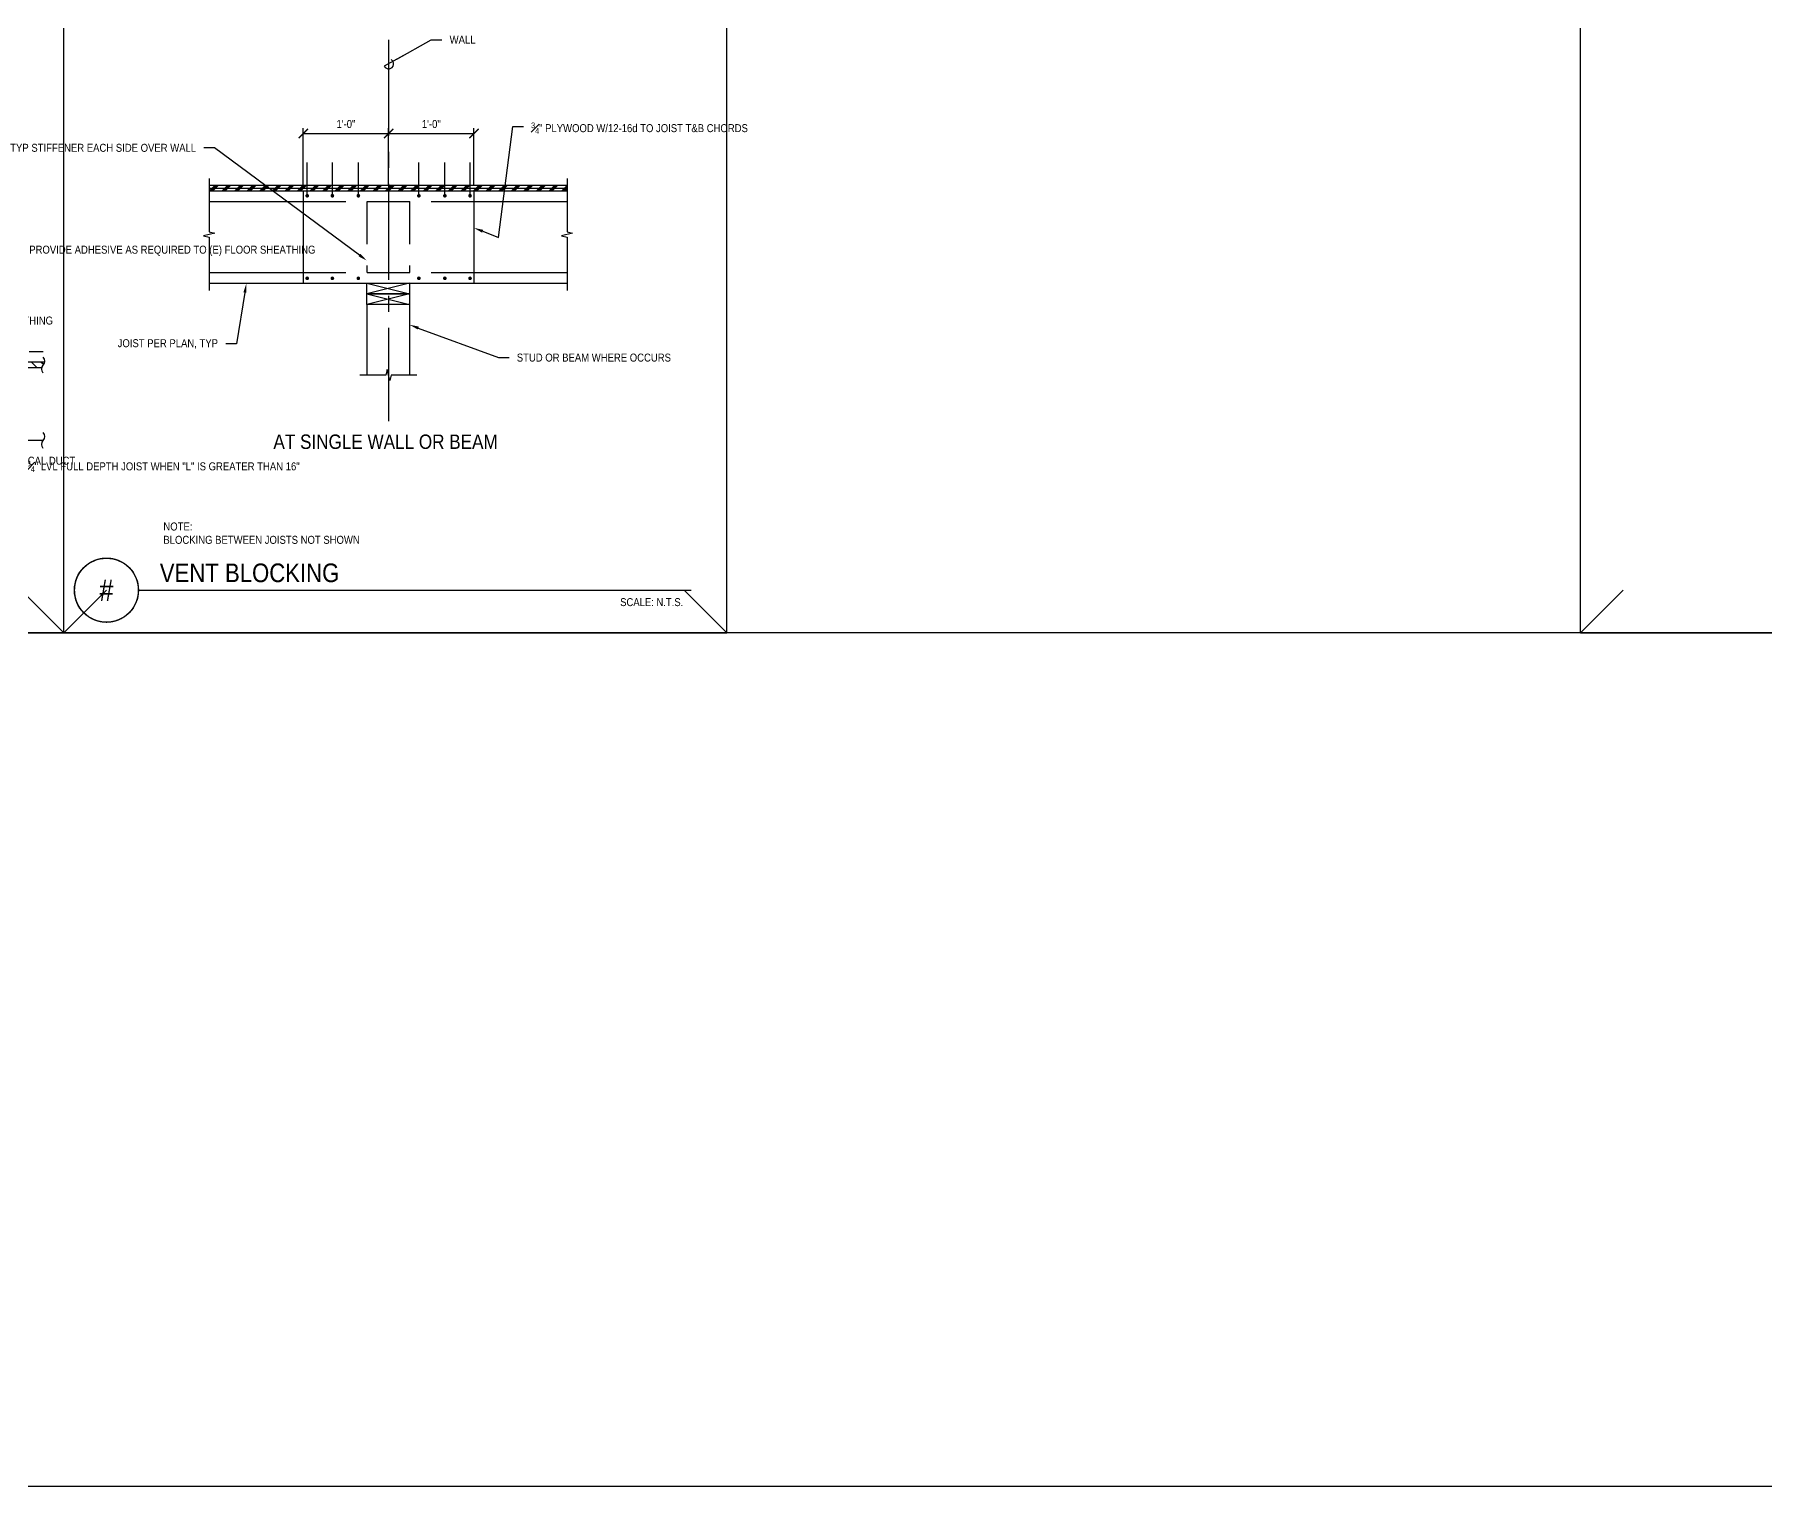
# Model space of a CAD drawing. Header units: inches. Extents: x -16404 to 14624, y -1591 to 16152.
# Drawn here: x -15522.7 to -15279.4, y 480 to 684.1 of the extents above; entities that cross this region are included whole.
import ezdxf
from ezdxf import colors
from ezdxf.entities.mleader import LeaderData, LeaderLine
from ezdxf.enums import TextEntityAlignment as Align
from ezdxf.math import Vec2, Vec3

# ---------------------------------------------------------------- set-up
doc = ezdxf.new("R2010")
doc.units = ezdxf.units.IN
doc.header["$LTSCALE"] = 24
doc.header["$MEASUREMENT"] = 0
for name, pattern in [('CENTER2', [1.125, 0.75, -0.125, 0.125, -0.125]), ('DASHED2', [0.375, 0.25, -0.125]), ('HIDDEN', [0.375, 0.25, -0.125]), ('HIDDEN2', [0.1875, 0.125, -0.0625])]:
    doc.linetypes.add(name, pattern=pattern)
doc.layers.get('0').update_dxf_attribs({"linetype": 'CONTINUOUS'})
doc.layers.get('DefPoints').update_dxf_attribs({"color": 251, "linetype": 'CONTINUOUS'})
for name, color, linetype in [('S-ANNO-DIMS', 2, 'CONTINUOUS'), ('S-ANNO-NOTE', 4, 'CONTINUOUS'), ('S-ANNO-NOTE-EXIST', 251, 'CONTINUOUS'), ('S-ARCH-FINISHES', 1, 'HIDDEN2'), ('S-BREAK', 2, 'CONTINUOUS'), ('S-EXISTING-WOOD', 1, 'CONTINUOUS'), ('S-GRID', 1, 'CENTER2'), ('S-NAIL', 2, 'CONTINUOUS'), ('S-SIMPSON', 2, 'CONTINUOUS'), ('S-WOOD', 3, 'CONTINUOUS')]:
    doc.layers.add(name, color=color, linetype=linetype)
doc.layers.add('S-ANNO-GRID-NONPLOT', color=251, linetype='CONTINUOUS', plot=False)
doc.layers.add('S-ANNO-NONPLOT', color=253, linetype='CONTINUOUS', plot=False)
doc.layers.add('S-HATCH1', color=1, linetype='CONTINUOUS', transparency=0.5)
doc.styles.add('Arial', font='arial.ttf', dxfattribs={"width": 0.85})
doc.dimstyles.new('DIM-12$0', dxfattribs={"dimscale": 12, "dimtxt": 0.09375, "dimasz": 0.109375, "dimexe": 0.0625, "dimexo": 0.0625, "dimgap": 0.0625, "dimtad": 1, "dimdec": 4, "dimzin": 11, "dimdsep": 46, "dimlunit": 4, "dimtxsty": 'Arial', "dimblk": 'ARCHTICK', "dimblk1": 'ARCHTICK', "dimblk2": 'ARCHTICK', "dimsah": 1, "dimcen": 0.125, "dimdle": 0.0625, "dimclrd": 256, "dimclre": 256, "dimclrt": 4, "dimadec": 0, "dimazin": 0, "dimtfac": 0.75, "dimtdec": 4, "dimtofl": 0, "dimtmove": 0, "dimatfit": 3, "dimldrblk": 'ARCHTICK', "dimfxl": 1, "dimfrac": 1, "dimtolj": 1, "dimtzin": 11, "dimarcsym": 0})

# ---------------------------------------------------------------- blocks, each defined once
blk = doc.blocks.new('_ARCHTICK')
at = {"color": 0, "linetype": 'ByBlock', "const_width": 0.15}
blk.add_lwpolyline([(-0.5, -0.5), (0.5, 0.5)], dxfattribs=at)
blk = doc.blocks.new('*D944')
at = {"layer": 'DefPoints', "color": 0, "transparency": 16777216}
for p in [(-15472.98, 670.2), (-15484.98, 662.15), (-15472.98, 662.15)]:
    blk.add_point(p, dxfattribs=at)
at = {"layer": 'S-ANNO-DIMS', "lineweight": -2, "transparency": 16777216}
for p, q in [((-15484.98, 662.9), (-15484.98, 670.95)), ((-15484.98, 670.2), (-15472.98, 670.2)), ((-15472.98, 662.9), (-15472.98, 670.95))]:
    blk.add_line(p, q, dxfattribs=at)
at = {"layer": 'S-ANNO-DIMS', "lineweight": -2, "transparency": 16777216, "xscale": 1.3125, "yscale": 1.3125, "zscale": 1.3125, "rotation": 180}
blk.add_blockref('_ARCHTICK', (-15484.98, 670.2), dxfattribs=at)
at = {"layer": 'S-ANNO-DIMS', "lineweight": -2, "transparency": 16777216, "xscale": 1.3125, "yscale": 1.3125, "zscale": 1.3125}
blk.add_blockref('_ARCHTICK', (-15472.98, 670.2), dxfattribs=at)
at = {"layer": 'S-ANNO-DIMS', "color": 4, "transparency": 16777216, "insert": (-15478.98, 671.53), "char_height": 1.125, "attachment_point": 5, "style": 'Arial'}
blk.add_mtext('\\A1;1\'-0"', dxfattribs=at)
blk = doc.blocks.new('*D945')
at = {"layer": 'DefPoints', "color": 0, "transparency": 16777216}
for p in [(-15460.98, 670.2), (-15472.98, 662.15), (-15460.98, 662.15)]:
    blk.add_point(p, dxfattribs=at)
at = {"layer": 'S-ANNO-DIMS', "lineweight": -2, "transparency": 16777216}
for p, q in [((-15472.98, 662.9), (-15472.98, 670.95)), ((-15472.98, 670.2), (-15460.98, 670.2)), ((-15460.98, 662.9), (-15460.98, 670.95))]:
    blk.add_line(p, q, dxfattribs=at)
at = {"layer": 'S-ANNO-DIMS', "lineweight": -2, "transparency": 16777216, "xscale": 1.3125, "yscale": 1.3125, "zscale": 1.3125, "rotation": 180}
blk.add_blockref('_ARCHTICK', (-15472.98, 670.2), dxfattribs=at)
at = {"layer": 'S-ANNO-DIMS', "lineweight": -2, "transparency": 16777216, "xscale": 1.3125, "yscale": 1.3125, "zscale": 1.3125}
blk.add_blockref('_ARCHTICK', (-15460.98, 670.2), dxfattribs=at)
at = {"layer": 'S-ANNO-DIMS', "color": 4, "transparency": 16777216, "insert": (-15466.98, 671.53), "char_height": 1.125, "attachment_point": 5, "style": 'Arial'}
blk.add_mtext('\\A1;1\'-0"', dxfattribs=at)
blk = doc.blocks.new('*U332')
at = {"const_width": 0.188}
for points in [[(-4.5, 0, -1), (4.5, 0, 3.732051)], [(-4.5, 0, 1), (4.5, 0, -3.732051)]]:
    blk.add_lwpolyline(points, format="xyb", dxfattribs=at)
blk.add_lwpolyline([(4.5, 0), (82.21, 0)], dxfattribs=at)
blk.add_circle((0, 0), 4.5)
at = {"style": 'Arial', "width": 0.85}
for tag, p in [('DWG_TITLE_1', (7.5, 6.19)), ('DWG_TITLE_2', (7.5, 2.44))]:
    blk.add_attdef(tag, text='', height=2.62, dxfattribs=at).set_placement(p, align=Align.MIDDLE_LEFT)
blk.add_attdef('#', text='', height=3, dxfattribs=at).set_placement((0, 0), align=Align.MIDDLE_CENTER)
blk.add_attdef('SCALE', text='', height=1.12, dxfattribs=at).set_placement((81.08, -1.12), align=Align.TOP_RIGHT)
blk = doc.blocks.new('ARROW-LOOP')
at = {"color": 0}
blk.add_lwpolyline([(-1.81, 0), (0.54, 0, 1.317177), (-0.46, -0.28)], format="xyb", dxfattribs=at)
blk = doc.blocks.new('Se_24x36_DETAILS_GRID')
for p, q in [((0, 0), (0, 7.667)), ((23.302, 0), (23.302, 7.667)), ((31.07, 0), (31.07, 7.667)), ((0, 0), (0.5, 0.5)), ((23.302, 0), (23.802, 0.5)), ((0, 0), (7.767, 0)), ((15.535, 0), (23.302, 0)), ((23.302, 0), (31.07, 0))]:
    blk.add_line(p, q)
at = {"linetype": 'DASHED2', "ltscale": 0.5}
for p, q in [((23.302, 0), (22.802, 0.5)), ((31.07, 0), (30.57, 0.5))]:
    blk.add_line(p, q, dxfattribs=at)
blk = doc.blocks.new('_ClosedBlank')
at = {"color": 0, "linetype": 'ByBlock', "lineweight": -2}
for p, q in [((-1, 0.17), (0, 0)), ((-1, 0.17), (-1, -0.17)), ((0, 0), (-1, -0.17))]:
    blk.add_line(p, q, dxfattribs=at)
blk = doc.blocks.new('Se_Mechanical Duct At (E) Floor Framing')
at = {"layer": 'S-EXISTING-WOOD'}
h = blk.add_hatch(dxfattribs=at)
h.set_pattern_fill('ANSI31', color=256, scale=7.5, angle=90, style=0)
h.set_pattern_definition([(135, (50.8292, 31.3038), (-0.662913, -0.662913), [])])
h.paths.add_polyline_path([(0.40632, 31.30379), (84.13626, 31.30542), (84.5466, 32.05379), (0.81712, 32.05379)])
at = {"layer": 'S-ARCH-FINISHES'}
for points in [[(1.32021, 33.55379), (84.33054, 33.55379)], [(84.33061, 21.05411), (0.61683, 21.05933)]]:
    blk.add_lwpolyline(points, dxfattribs=at)
at = {"layer": 'S-EXISTING-WOOD'}
blk.add_lwpolyline([(0.40632, 31.30379), (84.13277, 31.30379), (84.54507, 32.05379), (0.81712, 32.05379)], close=True, dxfattribs=at)
for points in [[(84.33343, 30.52356, -0.408464845), (84.33261, 31.64856, 0.407414976), (84.33261, 32.75465, 2.166216757)], [(84.33135, 19.92905, -0.408464845), (84.33054, 21.05405, 0.407414976), (84.33054, 22.16014, 2.166216757)]]:
    blk.add_lwpolyline(points, format="xyb", dxfattribs=at)
at = {"layer": 'S-ANNO-NOTE'}
ml = blk.add_multileader_mtext('Standard', dxfattribs=at)
ml.set_content('\\A1;1{\\H0.7x;\\S1#8;}" APA RATED PLYWOOD. PROVIDE ADHESIVE AS REQUIRED TO (E) FLOOR SHEATHING', color=4, style='Arial')
ml.set_leader_properties(color=2)
ml.build(insert=Vec2(0, 0))
ml.multileader.update_dxf_attribs({"dogleg_length": 0.36, "arrow_head_size": 1.3125, "scale": 12})
ctx = ml.context
ctx.base_point, ctx.scale, ctx.char_height, ctx.arrow_head_size, ctx.landing_gap_size, ctx.plane_origin = Vec3(63.03834, 48.08949), 12, 1.125, 1.3125, 1.08, Vec3(2.49381, 277.78994)
notes = []
notes.append((ctx, [(0, (1, 1, 0), (61.53834, 48.08949), (1, 0), 1.5, [(0, [(49.78452, 31.30379)], 0, [])])]))
ctx.mtext.insert, ctx.mtext.width, ctx.mtext.defined_height, ctx.mtext.flow_direction = Vec3(64.11834, 48.66159), 18.1296008, 3.81495, 5
ml = blk.add_multileader_mtext('Standard', dxfattribs=at)
ml.set_content('\\A1;MECHANICAL DUCT, S.M.D', color=4, style='Arial')
ml.set_leader_properties(color=2)
ml.build(insert=Vec2(0, 0))
ml.multileader.update_dxf_attribs({"dogleg_length": 0.36, "arrow_head_size": 1.3125, "scale": 12})
ctx = ml.context
ctx.base_point, ctx.scale, ctx.char_height, ctx.arrow_head_size, ctx.landing_gap_size, ctx.plane_origin = Vec3(45.88328, 8.73738), 12, 1.125, 1.3125, 1.08, Vec3(2.49381, 285.0566)
notes.append((ctx, [(0, (1, 1, 0), (44.38328, 8.73738), (1, 0), 1.5, [(0, [(38.76332, 23.50741)], 0, [])])]))
ctx.mtext.insert, ctx.mtext.width, ctx.mtext.defined_height, ctx.mtext.flow_direction = Vec3(46.96328, 9.30947), 15.4680658, 3.81495, 5
ml = blk.add_multileader_mtext('Standard', dxfattribs=at)
ml.set_content('\\A1;REMOVE DASHED JOIST AS REQUIRED FOR MECHANICAL DUCT', color=4, style='Arial')
ml.set_leader_properties(color=2)
ml.build(insert=Vec2(0, 0))
ml.multileader.update_dxf_attribs({"dogleg_length": 0.36, "arrow_head_size": 1.3125, "scale": 12})
ctx = ml.context
ctx.base_point, ctx.scale, ctx.char_height, ctx.arrow_head_size, ctx.landing_gap_size, ctx.plane_origin = Vec3(45.88328, 18.19509), 12, 1.125, 1.3125, 1.08, Vec3(2.49381, 281.40325)
notes.append((ctx, [(0, (1, 1, 0), (44.38328, 18.19509), (1, 0), 1.5, [(0, [(42.49315, 21.93504)], 0, [])])]))
ctx.mtext.insert, ctx.mtext.width, ctx.mtext.defined_height, ctx.mtext.flow_direction = Vec3(46.96328, 18.76718), 15.4817526, 3.81495, 5
ml = blk.add_multileader_mtext('Standard', dxfattribs=at)
ml.set_content('\\A1;(E) JOIST SISTERED WITH 1{\\H0.7x;\\S3#4;}" LVL FULL DEPTH JOIST WHEN "L" IS GREATER THAN 16"', color=4, style='Arial')
ml.set_leader_properties(color=2)
ml.build(insert=Vec2(0, 0))
ml.multileader.update_dxf_attribs({"dogleg_length": 0.36, "arrow_head_size": 1.3125, "scale": 12})
ctx = ml.context
ctx.base_point, ctx.scale, ctx.char_height, ctx.arrow_head_size, ctx.landing_gap_size, ctx.plane_origin = Vec3(63.03834, 17.623), 12, 1.125, 1.3125, 1.08, Vec3(30.37835, 285.32652)
notes.append((ctx, [(0, (1, 1, 0), (61.53834, 17.623), (1, 0), 1.5, [(0, [(60.11681, 22.04664)], 0, [])])]))
ctx.mtext.insert, ctx.mtext.width, ctx.mtext.defined_height, ctx.mtext.flow_direction = Vec3(64.11834, 18.19509), 18.1922163, 3.24286, 5
at = {"layer": 'S-ANNO-NOTE-EXIST'}
ml = blk.add_multileader_mtext('Standard', dxfattribs=at)
ml.set_content('(E) FLOOR SHEATHING', color=256, style='Arial')
ml.set_leader_properties(color=1)
ml.set_arrow_properties(name='CLOSEDBLANK')
ml.build(insert=Vec2(0, 0))
ml.multileader.update_dxf_attribs({"dogleg_length": 0.36, "arrow_head_size": 1.3125, "scale": 12})
ctx = ml.context
ctx.base_point, ctx.scale, ctx.char_height, ctx.arrow_head_size, ctx.landing_gap_size, ctx.plane_origin = Vec3(70.02738, 37.90024), 12, 1.125, 1.3125, 0.75, Vec3(28.96589, 340.08736)
notes.append((ctx, [(0, (1, 1, 0), (68.52738, 37.90024), (1, 0), 1.5, [(0, [(64.89329, 32.05379)], 0, [])])]))
ctx.mtext.insert, ctx.mtext.width, ctx.mtext.flow_direction = Vec3(70.77738, 38.47233), 7.7212602, 5
for ctx, leaders in notes:
    for number, flags, end, landing, length, lines in leaders:
        leader = LeaderData()
        leader.index, (leader.has_last_leader_line, leader.has_dogleg_vector, leader.attachment_direction) = number, flags
        leader.last_leader_point, leader.dogleg_vector, leader.dogleg_length = Vec3(end), Vec3(landing), length
        for number, points, colour, breaks in lines:
            line = LeaderLine()
            line.index, line.vertices, line.color, line.breaks = number, Vec3.list(points), colors.encode_raw_color(colour), breaks
            leader.lines.append(line)
        ctx.leaders.append(leader)

msp = doc.modelspace()

# ---------------------------------------------------------------- hatches: boundary and pattern name
at = {"layer": 'S-HATCH1'}
h = msp.add_hatch(dxfattribs=at)
h.set_pattern_fill('PLAST', color=256, scale=5, angle=45, style=0)
h.set_pattern_definition([(45, (-15497.7061, 662.148), (-0.883883, 0.883883), []), (45, (-15497.8166, 662.2585), (-0.883883, 0.883883), []), (45, (-15497.9271, 662.369), (-0.883883, 0.883883), [])])
h.paths.add_polyline_path([(-15498.20564, 662.14801), (-15447.89468, 662.14801), (-15447.89468, 662.89801), (-15498.20564, 662.89801)])

# ---------------------------------------------------------------- linework, layer by layer
at = {"layer": 'S-ANNO-GRID-NONPLOT'}
msp.add_lwpolyline([(-13183.31796, 600), (-15798.26811, 600), (-15798.26811, 2160), (-13183.31796, 2160)], close=True, dxfattribs=at)
at = {"layer": 'S-ANNO-NONPLOT', "color": 6}
msp.add_lwpolyline([(-13063.31796, 480), (-15918.26811, 480), (-15918.26811, 2280), (-13063.31796, 2280)], close=True, dxfattribs=at)
at = {"layer": 'S-BREAK'}
for points in [[(-15498.20597, 663.89801), (-15498.20597, 656.40158), (-15497.42762, 656.21229), (-15498.98432, 655.83372), (-15498.20597, 655.64443), (-15498.20564, 648.14801)], [(-15447.89567, 663.89801), (-15447.89567, 656.40158), (-15447.11731, 656.21229), (-15448.67402, 655.83372), (-15447.89567, 655.64443), (-15447.89534, 648.14801)], [(-15469.03479, 636.2483), (-15472.60086, 636.2483), (-15472.79015, 635.46995), (-15473.16872, 637.02665), (-15473.35801, 636.2483), (-15477.03479, 636.2483)]]:
    msp.add_lwpolyline(points, dxfattribs=at)
at = {"layer": 'S-GRID', "color": 1, "linetype": 'CENTER2', "ltscale": 0.75}
msp.add_line((-15472.97944, 683.3897), (-15472.97944, 629.75874), dxfattribs=at)
at = {"layer": 'S-NAIL', "const_width": 0.25641}
for points in [[(-15484.55199, 661.45102, 1), (-15484.29558, 661.45102, 1)], [(-15481.01484, 661.45102, 1), (-15480.75842, 661.45102, 1)], [(-15477.36197, 661.45102, 1), (-15477.10556, 661.45102, 1)], [(-15468.85332, 661.45102, 1), (-15468.59691, 661.45102, 1)], [(-15465.20045, 661.45102, 1), (-15464.94404, 661.45102, 1)], [(-15461.6633, 661.45102, 1), (-15461.40689, 661.45102, 1)], [(-15484.55199, 649.84499, 1), (-15484.29558, 649.84499, 1)], [(-15481.01484, 649.84499, 1), (-15480.75842, 649.84499, 1)], [(-15477.36197, 649.84499, 1), (-15477.10556, 649.84499, 1)], [(-15468.85332, 649.84499, 1), (-15468.59691, 649.84499, 1)], [(-15465.20045, 649.84499, 1), (-15464.94404, 649.84499, 1)], [(-15461.6633, 649.84499, 1), (-15461.40689, 649.84499, 1)]]:
    msp.add_lwpolyline(points, format="xyb", close=True, dxfattribs=at)
at = {"layer": 'S-SIMPSON'}
for p, q in [((-15484.42379, 661.45102), (-15484.42379, 666.12858)), ((-15480.88663, 661.45102), (-15480.88663, 666.12858)), ((-15477.23376, 661.45102), (-15477.23376, 666.12858)), ((-15468.72511, 661.45102), (-15468.72511, 666.12858)), ((-15465.07225, 661.45102), (-15465.07225, 666.12858)), ((-15461.53509, 661.45102), (-15461.53509, 666.12858))]:
    msp.add_line(p, q, dxfattribs=at)
at = {"layer": 'S-WOOD', "color": 1}
msp.add_line((-15498.20564, 662.52301), (-15447.89468, 662.52301), dxfattribs=at)
at = {"layer": 'S-WOOD'}
for p, q in [((-15498.20564, 662.14801), (-15447.89534, 662.14801)), ((-15484.97944, 662.14801), (-15484.97944, 649.14801)), ((-15460.97944, 662.14801), (-15460.97944, 649.14801)), ((-15498.20564, 660.64801), (-15484.97944, 660.64801)), ((-15460.97944, 660.64801), (-15447.89534, 660.64801)), ((-15498.20564, 650.64801), (-15484.97944, 650.64801)), ((-15460.97944, 650.64801), (-15447.89534, 650.64801)), ((-15498.20564, 649.14801), (-15447.89534, 649.14801)), ((-15476.03479, 646.14801), (-15476.03479, 636.2483)), ((-15470.03479, 646.14801), (-15470.03479, 636.2483))]:
    msp.add_line(p, q, dxfattribs=at)
at = {"layer": 'S-WOOD', "color": 2, "linetype": 'HIDDEN'}
for p, q in [((-15484.97944, 660.64801), (-15460.97944, 660.64801)), ((-15476.03479, 660.64801), (-15476.03479, 650.64801)), ((-15470.03479, 660.64801), (-15470.03479, 650.64801)), ((-15484.97944, 650.64801), (-15460.97944, 650.64801))]:
    msp.add_line(p, q, dxfattribs=at)
at = {"layer": 'S-WOOD', "color": 2}
for p, q in [((-15470.03479, 649.14801), (-15476.03479, 647.64801)), ((-15476.03479, 649.14801), (-15470.03479, 647.64801)), ((-15476.03479, 647.64801), (-15470.03479, 646.14801)), ((-15470.03479, 647.64801), (-15476.03479, 646.14801))]:
    msp.add_line(p, q, dxfattribs=at)
at = {"layer": 'S-WOOD'}
for points in [[(-15498.20564, 662.14801), (-15447.89468, 662.14801), (-15447.89468, 662.89801), (-15498.20564, 662.89801)], [(-15470.03479, 649.14801), (-15470.03479, 647.64801), (-15476.03479, 647.64801), (-15476.03479, 649.14801)], [(-15470.03479, 647.64801), (-15470.03479, 646.14801), (-15476.03479, 646.14801), (-15476.03479, 647.64801)]]:
    msp.add_lwpolyline(points, close=True, dxfattribs=at)

# ---------------------------------------------------------------- block references
at = {"layer": 'S-ANNO-GRID-NONPLOT', "xscale": 12, "yscale": 12, "zscale": 12}
for p in [(-15798.26811, 600), (-15305.43172, 600)]:
    msp.add_blockref('Se_24x36_DETAILS_GRID', p, dxfattribs=at)
at = {"layer": 'S-ANNO-GRID-NONPLOT'}
msp.add_blockref('Se_Mechanical Duct At (E) Floor Framing', (-15605.84992, 606), dxfattribs=at)
at = {"layer": 'S-ANNO-NOTE'}
msp.add_blockref('*U332', (-15512.64082, 606), dxfattribs=at).add_auto_attribs({'#': '#', 'DWG_TITLE_2': 'VENT BLOCKING', 'SCALE': 'SCALE: N.T.S.'})

# ---------------------------------------------------------------- texts
at = {"layer": 'S-ANNO-NOTE', "color": 6, "style": 'Arial', "width": 0.85}
msp.add_text('AT SINGLE WALL OR BEAM', height=2.025, dxfattribs=at).set_placement((-15473.40634, 626.87323), align=Align.MIDDLE)
at = {"layer": 'S-ANNO-NOTE', "insert": (-15504.64077, 612.50001), "char_height": 1.125, "width": 68.9394393, "attachment_point": 7, "style": 'Arial'}
msp.add_mtext('NOTE:\\PBLOCKING BETWEEN JOISTS NOT SHOWN', dxfattribs=at)

# ---------------------------------------------------------------- dimensions: what is measured, and where the dimension line sits
at = {"layer": 'S-ANNO-DIMS'}
for base, p1, p2, picture, middle in [((-15472.97944, 670.20353), (-15484.97944, 662.14801), (-15472.97944, 662.14801), '*D944', (-15478.97944, 671.52792)), ((-15460.97944, 670.20353), (-15472.97944, 662.14801), (-15460.97944, 662.14801), '*D945', (-15466.97944, 671.52792))]:
    dim = msp.add_linear_dim(base=base, p1=p1, p2=p2, dimstyle='DIM-12$0', override={"dimsah": 0, "dimdle": 0}, dxfattribs=at)
    dim.commit()
    dim.dimension.update_dxf_attribs({"geometry": picture, "text_midpoint": middle})

# ---------------------------------------------------------------- leaders
at = {"layer": 'S-ANNO-NOTE'}
ml = msp.add_multileader_mtext('Standard', dxfattribs=at)
ml.set_content('WALL', color=4, style='Arial')
ml.set_leader_properties(color=2)
ml.set_arrow_properties(name='ARROW-LOOP')
ml.build(insert=Vec2(0, 0))
ml.multileader.update_dxf_attribs({"dogleg_length": 0.36, "arrow_head_size": 1.3125, "scale": 12})
ctx = ml.context
ctx.base_point, ctx.scale, ctx.char_height, ctx.arrow_head_size, ctx.landing_gap_size, ctx.plane_origin = Vec3(-15465.47944, 683.3897), 12, 1.125, 1.3125, 1.08, Vec3(-15510.68622, 1377.72452)
notes = []
notes.append((ctx, [(0, (1, 1, 0), (-15466.97944, 683.3897), (1, 0), 1.5, [(0, [(-15472.97944, 680.0067)], 0, [])])]))
ctx.mtext.insert, ctx.mtext.width, ctx.mtext.flow_direction = Vec3(-15464.39944, 683.9522), 14.7013617, 5
ml = msp.add_multileader_mtext('Standard', dxfattribs=at)
ml.set_content('\\A1;{\\H0.7x;\\C4;\\S3#4;\\H1.42857x;" PLYWOOD W/12-16d TO JOIST T&B CHORDS}', color=4, style='Arial')
ml.set_leader_properties(color=2)
ml.build(insert=Vec2(0, 0))
ml.multileader.update_dxf_attribs({"dogleg_length": 21.88349, "arrow_head_size": 1.3125, "scale": 12})
ctx = ml.context
ctx.base_point, ctx.scale, ctx.char_height, ctx.arrow_head_size, ctx.landing_gap_size, ctx.plane_origin = Vec3(-15454.03838, 671.16914), 12, 1.125, 1.3125, 1.08, Vec3(-15510.05379, 1507.23019)
notes.append((ctx, [(0, (1, 1, 0), (-15455.53838, 671.16914), (1, 0), 1.5, [(0, [(-15460.97944, 656.93654), (-15457.51629, 655.57725)], 0, [])])]))
ctx.mtext.insert, ctx.mtext.width, ctx.mtext.flow_direction = Vec3(-15452.95838, 671.74468), 19.9193181, 5
ml = msp.add_multileader_mtext('Standard', dxfattribs=at)
ml.set_content('TYP STIFFENER EACH SIDE OVER WALL', color=4, style='Arial')
ml.set_leader_properties(color=2)
ml.build(insert=Vec2(0, 0))
ml.multileader.update_dxf_attribs({"dogleg_length": 0.36, "arrow_head_size": 1.3125, "scale": 12})
ctx = ml.context
ctx.base_point, ctx.scale, ctx.char_height, ctx.arrow_head_size, ctx.landing_gap_size, ctx.plane_origin = Vec3(-15515.4567, 668.18521), 12, 1.125, 1.3125, 1.08, Vec3(-15413.83568, 1360.59891)
ctx.text_align_type = 2
notes.append((ctx, [(0, (1, 1, 0), (-15497.46208, 668.18521), (-1, 0), 1.5, [(0, [(-15476.03479, 652.33363)], 0, [])])]))
ctx.mtext.insert, ctx.mtext.width, ctx.mtext.alignment, ctx.mtext.flow_direction = Vec3(-15500.04208, 668.7573), 16.6883447, 3, 5
ml = msp.add_multileader_mtext('Standard', dxfattribs=at)
ml.set_content('4-16d EACH SIDE', color=4, style='Arial')
ml.set_leader_properties(color=2)
ml.build(insert=Vec2(0, 0))
ml.multileader.update_dxf_attribs({"dogleg_length": 0.36, "arrow_head_size": 1.3125, "scale": 12})
ctx = ml.context
ctx.base_point, ctx.scale, ctx.char_height, ctx.arrow_head_size, ctx.landing_gap_size, ctx.plane_origin = Vec3(-15648.25581, 649.27334), 12, 1.125, 1.3125, 1.08, Vec3(-15689.98057, 1344.57245)
notes.append((ctx, [(0, (1, 1, 0), (-15649.75581, 649.27334), (1, 0), 1.5, [(0, [(-15654.88201, 653.36791)], 0, [])])]))
ctx.mtext.insert, ctx.mtext.width, ctx.mtext.flow_direction = Vec3(-15647.17581, 649.84544), 19.4242346, 5
ml = msp.add_multileader_mtext('Standard', dxfattribs=at)
ml.set_content('\\A1;JOIST PER PLAN, TYP', color=4, style='Arial')
ml.set_leader_properties(color=2)
ml.build(insert=Vec2(0, 0))
ml.multileader.update_dxf_attribs({"dogleg_length": 0.36, "arrow_head_size": 1.3125, "scale": 12})
ctx = ml.context
ctx.base_point, ctx.scale, ctx.char_height, ctx.arrow_head_size, ctx.landing_gap_size, ctx.plane_origin = Vec3(-15512.05404, 640.61201), 12, 1.125, 1.3125, 1.08, Vec3(-15413.83568, 1333.02571)
ctx.text_align_type = 2
notes.append((ctx, [(0, (1, 1, 0), (-15494.38361, 640.61201), (-1, 0), 1.5, [(0, [(-15492.96505, 649.14801)], 0, [])])]))
ctx.mtext.insert, ctx.mtext.width, ctx.mtext.alignment, ctx.mtext.flow_direction = Vec3(-15496.96361, 641.28578), 15.3903606, 3, 5
ml = msp.add_multileader_mtext('Standard', dxfattribs=at)
ml.set_content('\\A1;{\\C4;STUD OR BEAM WHERE OCCURS}', color=4, style='Arial')
ml.set_leader_properties(color=2)
ml.build(insert=Vec2(0, 0))
ml.multileader.update_dxf_attribs({"dogleg_length": 0.36, "arrow_head_size": 1.3125, "scale": 12})
ctx = ml.context
ctx.base_point, ctx.scale, ctx.char_height, ctx.arrow_head_size, ctx.landing_gap_size, ctx.plane_origin = Vec3(-15456.04246, 638.69089), 12, 1.125, 1.3125, 1.08, Vec3(-15501.24925, 1333.02571)
notes.append((ctx, [(0, (1, 1, 0), (-15457.54246, 638.69089), (1, 0), 1.5, [(0, [(-15470.03479, 643.31115)], 0, [])])]))
ctx.mtext.insert, ctx.mtext.width, ctx.mtext.flow_direction = Vec3(-15454.96246, 639.26298), 13.5958241, 5
ml = msp.add_multileader_mtext('Standard', dxfattribs=at)
ml.set_content('(4) 16d EACH SIDE WITHIN 12" OF BEAM', color=4, style='Arial')
ml.set_leader_properties(color=2)
ml.build(insert=Vec2(0, 0))
ml.multileader.update_dxf_attribs({"dogleg_length": 0.36, "arrow_head_size": 1.3125, "scale": 12})
ctx = ml.context
ctx.base_point, ctx.scale, ctx.char_height, ctx.arrow_head_size, ctx.landing_gap_size, ctx.plane_origin = Vec3(-15648.25581, 637.27334), 12, 1.125, 1.3125, 1.08, Vec3(-15689.98057, 1332.57245)
notes.append((ctx, [(0, (1, 1, 0), (-15649.75581, 637.27334), (1, 0), 1.5, [(0, [(-15654.88201, 641.36791)], 0, [])])]))
ctx.mtext.insert, ctx.mtext.width, ctx.mtext.flow_direction = Vec3(-15647.17581, 637.84544), 13.3733109, 5
for ctx, leaders in notes:
    for number, flags, end, landing, length, lines in leaders:
        leader = LeaderData()
        leader.index, (leader.has_last_leader_line, leader.has_dogleg_vector, leader.attachment_direction) = number, flags
        leader.last_leader_point, leader.dogleg_vector, leader.dogleg_length = Vec3(end), Vec3(landing), length
        for number, points, colour, breaks in lines:
            line = LeaderLine()
            line.index, line.vertices, line.color, line.breaks = number, Vec3.list(points), colors.encode_raw_color(colour), breaks
            leader.lines.append(line)
        ctx.leaders.append(leader)

doc.saveas('drawing.dxf')
